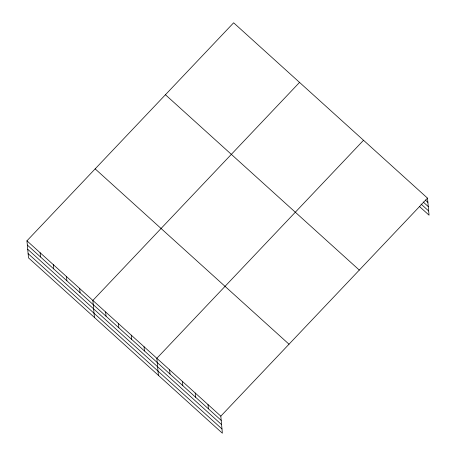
<?xml version="1.0" encoding="UTF-8"?>
<svg xmlns="http://www.w3.org/2000/svg" width="456" height="456" viewBox="0 0 456 456"><rect width="100%" height="100%" fill="white"/><g stroke="black" fill="none" stroke-linecap="round" stroke-linejoin="round"><path stroke-width="0.68" d="M26.95 240.819L220.812 416.151L222.363 433.2L28.5 257.868L26.95 240.819L233.637 22.8L427.5 198.132L429.05 215.181L419.326 206.386M299.546 82.411L92.864 300.43L94.415 317.479M363.523 140.271L156.835 358.291L158.392 375.339M220.812 416.151L427.5 198.132M425.323 200.041L427.882 202.356M423.151 201.957L428.269 206.591M420.991 204.009L428.663 210.951M165.431 94.745L359.294 270.077M95.156 168.874L289.018 344.206M27.331 245.043L221.194 420.375M27.719 249.272L221.582 424.604M28.118 253.633L221.981 428.965M208.016 404.58L208.403 408.798M195.225 393.009L195.607 397.227M182.428 381.433L182.81 385.656M169.632 369.862L170.02 374.085M144.045 346.72L144.427 350.943M131.248 335.149L131.63 339.367M118.452 323.578L118.839 327.796M105.661 312.001L106.043 316.225M79.68 288.505L80.062 292.729M66.496 276.587L66.884 280.81M53.318 264.662L53.7 268.886M40.134 252.738L40.516 256.962"/></g></svg>
